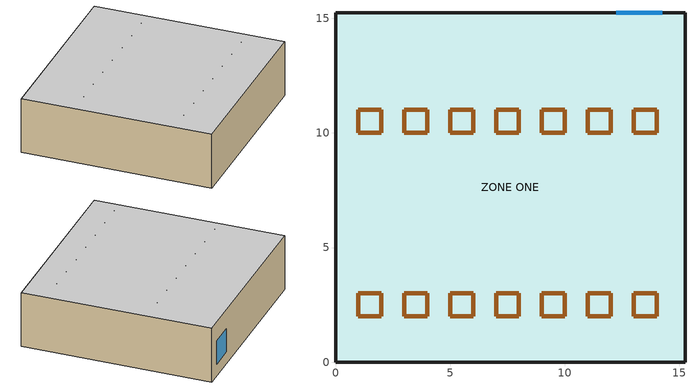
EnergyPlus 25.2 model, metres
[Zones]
ZONE ONE
 floor adiabatic (FLOOR): 15.24,0 0,0 0,15.24 15.24,15.24 z0
 wall outside (R13WALL): 0,0 15.24,0 15.24,15.24 0,15.24 0,0 z0:4.57
 window (TestWindow): 14.24,15.24 12.24,15.24 z1:3
 door inside (PanelConst): 3,2 4,2 4,3 3,3 z4.57; 5,2 6,2 6,3 5,3 z4.57; 7,2 8,2 8,3 7,3 z4.57; 9,2 10,2 10,3 9,3 z4.57; 11,2 12,2 12,3 11,3 z4.57; 13,2 14,2 14,3 13,3 z4.57; 1,10 2,10 2,11 1,11 z4.57; 3,10 4,10 4,11 3,11 z4.57; 5,10 6,10 6,11 5,11 z4.57; 7,10 8,10 8,11 7,11 z4.57; 9,10 10,10 10,11 9,11 z4.57; 11,10 12,10 12,11 11,11 z4.57; 13,10 14,10 14,11 13,11 z4.57; 1,2 2,2 2,3 1,3 z4.57
 ceiling othersidecoefficients (ROOF31): 0,15.24 0,0 15.24,0 15.24,15.24 z4.57
[Building]
Simple One Zone (Wireframe DXF): North Axis {deg}=0; Terrain=Suburbs; Loads Convergence Tolerance Value {W}=0.04; Temperature Convergence Tolerance Value {deltaC}=0.004; Solar Distribution=MinimalShadowing; Maximum Number of Warmup Days=30; Minimum Number of Warmup Days=6
[Site:Location]
Denver Stapleton Intl Arpt CO USA WMO=724690: Latitude {deg}=39.77; Longitude {deg}=-104.87; Time Zone {hr}=-7; Elevation {m}=1611
[SizingPeriod:DesignDay] Day of Month=21; Humidity Condition Type=Wetbulb; Barometric Pressure {Pa}=83411; Rain Indicator=No; Snow Indicator=No; Daylight Saving Time Indicator=No; Solar Model Indicator=ASHRAEClearSky
Name | Month | Day Type | Maximum Dry-Bulb Temperature {C} | Daily Dry-Bulb Temperature Range {deltaC} | Wetbulb or DewPoint at Maximum Dry-Bulb {C} | Wind Speed {m/s} | Wind Direction {deg} | Sky Clearness
Denver Stapleton Intl Arpt Ann Htg 99% Condns DB | 12 | WinterDesignDay | -16 | 0 | -16 | 2.3 | 180 | 0
Denver Stapleton Intl Arpt Ann Clg 1% Condns DB=>MWB | 7 | SummerDesignDay | 32.6 | 15.2 | 15.6 | 4 | 120 | 1
[Construction]
TestWindow: Window1
PanelConst: Std Steel_Brown_Regular
R13WALL: R13LAYER, Sheathing intermediate density - 12.7mm
FLOOR: C5 - 4 IN HW CONCRETE
ROOF31: R31LAYER, R13LAYER, Sheathing intermediate density - 12.7mm
[WindowMaterial:SimpleGlazingSystem]
Window1: U-Factor {W/m2-K}=1.4; Solar Heat Gain Coefficient=0.8; Visible Transmittance=0.9
[Material]
Name | Roughness | Thickness {m} | Conductivity {W/m-K} | Density {kg/m3} | Specific Heat {J/kg-K} | Thermal Absorptance | Solar Absorptance | Visible Absorptance
Sheathing intermediate density - 12.7mm | Smooth | 0.0127 | 0.057 | 350 | 1300
Std Steel_Brown_Regular | Smooth | 0.0015 | 44.9696 | 7689 | 418 | 0.9 | 0.92 | 0.92
C5 - 4 IN HW CONCRETE | MediumRough | 0.101498 | 1.729577 | 2242.585 | 836.8 | 0.9 | 0.65 | 0.65
[Material:NoMass] Roughness=Rough; Thermal Absorptance=0.9; Solar Absorptance=0.75; Visible Absorptance=0.75
Name | Thermal Resistance {m2-K/W}
R13LAYER | 2.290965
R31LAYER | 5.456
[SurfaceProperty:OtherSideCoefficients]
Zn001:Roof001:OSC: Combined Convective/Radiative Film Coefficient {W/m2-K}=0; Constant Temperature {C}=0; Constant Temperature Coefficient=0.95; Zone Air Temperature Coefficient=-.95; Constant Temperature Schedule=ConstantTwentyTwo; Sinusoidal Variation of Constant Temperature Coefficient=No; Period of Sinusoidal Variation {hr}=24; Previous Other Side Temperature Coefficient=1; Minimum Other Side Temperature Limit {C}=5; Maximum Other Side Temperature Limit {C}=25
[Zone]
ZONE ONE: Type=1; Multiplier=1; Ceiling Height {m}=autocalculate; Volume {m3}=autocalculate
[Exterior:Lights]
ExtLights: Schedule=AlwaysOn; Design Level {W}=5250; Control Option=AstronomicalClock
[Schedule:Constant]
ConstantTwentyTwo: PanelControl, 22
AlwaysOn: Fraction, 1
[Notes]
1ZoneUncontrolledWith14ControlledHeat-CoolPanels.idf
Basic file description:  Test file for OSC cooling/heating
Highlights:              OSC cooling/heating
Simulation Location/Run: Denver Stapleton Intl Arpt CO USA WMO=724690, 2 design days, 1 run period,
Run Control executes two design days (see RUN PERIOD object)
Location:                Denver, CO
Design Days:             Denver Stapleton Intl Arpt CO USA Annual Heating 99%, MaxDB=-16°C
Denver Stapleton Intl Arpt CO USA Annual Cooling (DB=>MWB) 1%, MaxDB=32.6°C MWB=15.6°C
Run Period (Weather File): Full Annual Simulation, DENVER_STAPLETON_CO_USA_WMO_724690
Run Control:             No zone or system sizing, design day run control (no weather file simulation)
Building: Fictional 1 zone building with resistive walls.
The building is oriented due north.
Floor Area:        232.25 m2
Number of Stories: 1
Zone Description Details:
Internal gains description:     NA
Interzone Surfaces:             None
Internal Mass:                  None
People:                         None
Lights:                         None
Equipment:                      None
Detached Shading:               None
Daylight:                       None
Natural Ventilation:            None
Compact Schedules:              NA (Example of non-Compact Schedules)
Solar Distribution:             MinimalShadowing
Zonal Equipment:                NA
Central Air Handling Equipment: No
System Equipment Autosize:      No
Purchased Cooling:              No
Purchased Heating:              No
Purchased Chilled Water:        No
Purchased Hot Water:            No
Coils:                          None
Pumps:                          None
Boilers:                        None
Chillers:                       None
Towers:                         None
Standard Reports:               Variable Dictionary, Surfaces (dxf-wireframe), Meter File
Timestep or Hourly Variables:   Hourly and Daily
Time bins Report:               None
HTML Report:                    None
Environmental Emissions:        None
Utility Tariffs:                None
